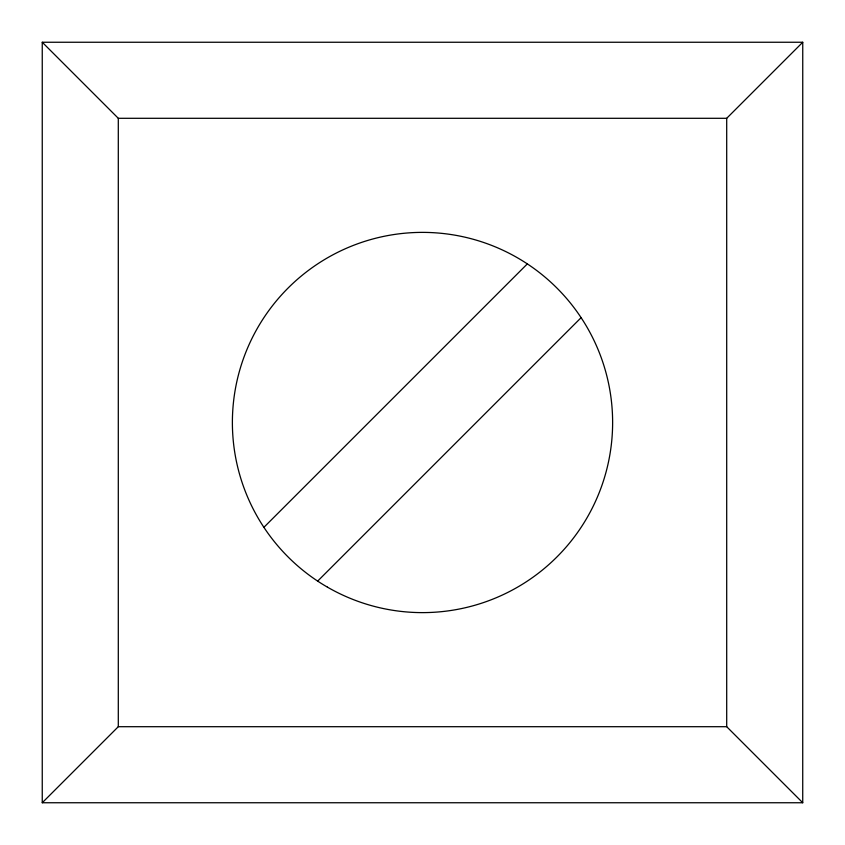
<?xml version="1.0" encoding="UTF-8"?>
<svg xmlns="http://www.w3.org/2000/svg" width="845" height="845" viewBox="0 0 845 845"><rect width="100%" height="100%" fill="white"/><g stroke="black" fill="none" stroke-linecap="round" stroke-linejoin="round"><path stroke-width="1.27" d="M263.841 527.386L527.386 263.841M42.271 802.729L118.3 726.7L726.7 726.7L802.729 802.729L802.75 42.25L42.25 42.25L42.25 802.75L802.75 802.75M42.271 42.271L118.3 118.3L726.7 118.3L802.729 42.271M317.614 581.159L581.159 317.614M726.7 118.3L726.7 726.7M118.3 118.3L118.3 726.7M327.438 587.148A190.125 190.125 0 0 0 612.625 422.5A190.125 190.125 0 0 0 327.438 257.852A190.125 190.125 0 0 0 327.438 587.148"/></g></svg>
